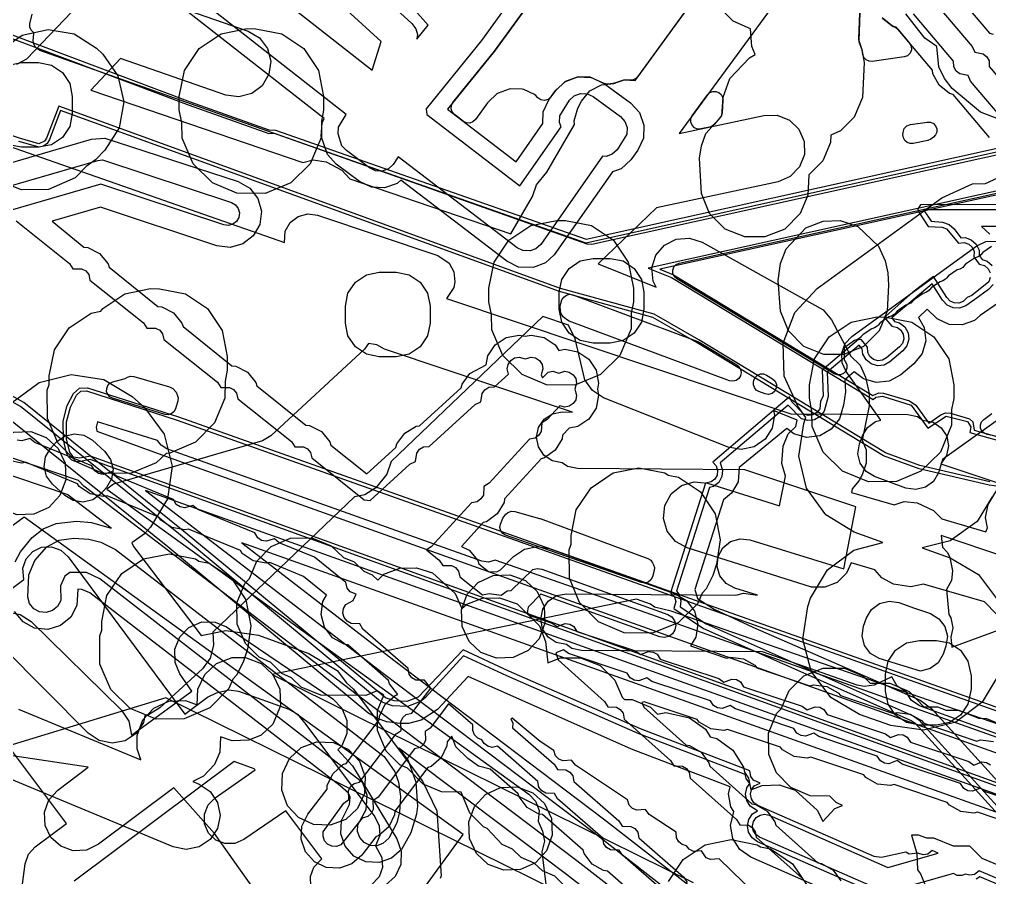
# Model space of a CAD drawing. Header units: metres. Extents: x -2677 to -840, y 169 to 1487.
# Drawn here: x -1617.2 to -1559.9, y 198.5 to 249.1 of the extents above; entities that cross this region are included whole.
import ezdxf

# ---------------------------------------------------------------- set-up
doc = ezdxf.new("R2010")
doc.units = ezdxf.units.M
for name, color, linetype in [('AI_GREENING_ALLOWED_ZONE', 4, 'Continuous'), ('AI_GREENING_EXCLUSIONS', 1, 'Continuous'), ('AI_GREENING_LAWN', 82, 'Continuous')]:
    doc.layers.add(name, color=color, linetype=linetype)

msp = doc.modelspace()

# ---------------------------------------------------------------- linework, layer by layer
at = {"layer": 'AI_GREENING_ALLOWED_ZONE'}
for points in [[(-1576.534, 251.472), (-1580.693, 245.732), (-1580.811, 245.615), (-1580.961, 245.544), (-1581.126, 245.526), (-1581.444, 245.544), (-1581.539, 245.531), (-1582.063, 245.349), (-1582.177, 245.323), (-1582.483, 245.292), (-1582.757, 245.343), (-1583.401, 245.665), (-1583.502, 245.691), (-1584.181, 245.719), (-1584.277, 245.704), (-1584.917, 245.469), (-1584.999, 245.419), (-1585.518, 244.942), (-1585.55, 244.905), (-1585.821, 244.534), (-1585.985, 244.39), (-1586.195, 244.329), (-1586.411, 244.364), (-1586.591, 244.488), (-1586.718, 244.624), (-1586.796, 244.681), (-1587.416, 244.965), (-1587.51, 244.987), (-1588.191, 245.013), (-1588.287, 244.997), (-1588.926, 244.76), (-1589.008, 244.709), (-1589.526, 244.228), (-1589.558, 244.192), (-1590.279, 243.196), (-1590.424, 243.061), (-1590.611, 242.994), (-1590.809, 243.005), (-1590.988, 243.092), (-1591.517, 243.497), (-1591.648, 243.647), (-1591.71, 243.835), (-1591.694, 244.033), (-1591.602, 244.209), (-1589.155, 247.233), (-1589.147, 247.244), (-1586.767, 250.529)], [(-1566.237, 249.168), (-1565.703, 248.744), (-1565.617, 248.7), (-1565.595, 248.694), (-1565.46, 248.633), (-1565.35, 248.535), (-1564.655, 247.711), (-1564.557, 247.524), (-1564.544, 247.313), (-1564.619, 247.115), (-1564.77, 246.967), (-1564.968, 246.893), (-1566.853, 246.626), (-1567.047, 246.637), (-1567.222, 246.72), (-1567.352, 246.863), (-1567.418, 247.045), (-1567.46, 247.316), (-1567.472, 247.363), (-1567.623, 247.779), (-1567.652, 247.97), (-1567.592, 249.471)]]:
    msp.add_lwpolyline(points, dxfattribs=at)
for points in [[(-1575.719, 243.597), (-1575.757, 243.437), (-1575.844, 243.298), (-1576.189, 242.91), (-1576.311, 242.81), (-1576.458, 242.753), (-1576.969, 242.643), (-1577.168, 242.641), (-1577.353, 242.717), (-1577.493, 242.86), (-1577.566, 243.046), (-1577.561, 243.246), (-1577.477, 243.427), (-1576.573, 244.662), (-1576.44, 244.787), (-1576.271, 244.856), (-1576.088, 244.86), (-1575.916, 244.797), (-1575.778, 244.677), (-1575.693, 244.515), (-1575.671, 244.334), (-1575.719, 243.597)], [(-1565.034, 242.444), (-1564.97, 242.661), (-1564.817, 242.828), (-1564.606, 242.909), (-1563.611, 243.052), (-1563.423, 243.043), (-1563.251, 242.964), (-1563.121, 242.828), (-1563.05, 242.653), (-1563.049, 242.464), (-1563.119, 242.288), (-1563.248, 242.151), (-1563.396, 242.045), (-1563.587, 241.961), (-1564.442, 241.784), (-1564.625, 241.78), (-1564.796, 241.842), (-1564.934, 241.962), (-1565.02, 242.123), (-1565.043, 242.304), (-1565.034, 242.444)]]:
    msp.add_lwpolyline(points, close=True, dxfattribs=at)
at = {"layer": 'AI_GREENING_EXCLUSIONS'}
for points in [[(-1615.635, 261.217), (-1596.364, 246.11), (-1595.84, 247.814), (-1601.206, 252.726)], [(-1587.234, 251.591), (-1589.928, 247.867), (-1593.19, 243.837), (-1593.151, 243.488), (-1587.657, 239.283), (-1585.221, 242.764), (-1585.318, 243.029), (-1585.302, 243.419), (-1584.729, 244.334), (-1584.441, 244.599), (-1584.076, 244.733), (-1583.686, 244.717), (-1583.332, 244.553), (-1581.719, 243.374), (-1581.455, 243.087), (-1581.321, 242.721), (-1581.337, 242.331), (-1581.91, 241.417), (-1582.198, 241.153), (-1582.564, 241.019), (-1582.774, 241.028), (-1586.421, 235.819), (-1586.715, 235.561), (-1587.042, 235.442), (-1587.473, 235.461), (-1587.823, 235.633), (-1594.828, 240.993), (-1595.127, 240.548), (-1595.417, 240.286), (-1595.785, 240.156), (-1596.174, 240.177), (-1596.526, 240.344), (-1597.891, 241.363), (-1598.152, 241.653), (-1598.383, 242.364), (-1598.363, 242.754), (-1597.9, 243.502), (-1617.028, 258.496)], [(-1586.678, 250.653), (-1589.151, 247.238), (-1591.925, 243.809), (-1587.878, 240.712), (-1586.302, 242.962), (-1586.274, 243.654), (-1585.946, 244.362), (-1585.536, 244.925), (-1584.963, 245.452), (-1584.231, 245.721), (-1583.449, 245.688), (-1582.743, 245.361), (-1581.558, 244.508), (-1581.129, 244.182), (-1580.601, 243.608), (-1580.333, 242.874), (-1580.366, 242.095), (-1580.694, 241.387), (-1581.103, 240.827), (-1581.677, 240.299), (-1582.196, 240.109), (-1585.627, 235.211), (-1586.141, 234.74), (-1586.868, 234.457), (-1587.731, 234.494), (-1588.431, 234.839), (-1594.685, 239.625), (-1594.905, 239.427), (-1595.641, 239.167), (-1596.42, 239.207), (-1597.125, 239.543), (-1598.49, 240.562), (-1599.012, 241.142), (-1599.373, 242.22), (-1599.332, 243), (-1599.209, 243.258), (-1616.784, 257.034)], [(-1599.856, 254.201), (-1594.023, 248.862), (-1593.792, 248.548), (-1593.702, 248.219), (-1593.731, 247.936), (-1593.06, 248.766), (-1594.964, 250.912)], [(-1611.12, 251.004), (-1603.693, 248.417), (-1603.02, 248.021), (-1602.55, 247.398), (-1602.354, 246.643), (-1602.462, 245.87), (-1602.857, 245.197), (-1603.48, 244.727), (-1604.236, 244.531), (-1605.008, 244.639), (-1611.215, 246.802), (-1612.977, 244.943), (-1600.462, 240.656), (-1599.861, 240.815), (-1599.088, 240.711), (-1598.154, 240.215), (-1597.686, 239.705), (-1588.184, 236.45), (-1586.901, 238.663), (-1586.667, 239.349), (-1586.066, 240.103), (-1584.437, 242.91), (-1584.459, 243.125), (-1584.235, 243.872), (-1584.016, 244.284), (-1583.525, 244.886), (-1582.835, 245.257), (-1582.118, 245.329), (-1581.493, 245.547), (-1580.853, 245.51), (-1575.567, 252.807)], [(-1562.076, 250.842), (-1559.933, 248.296), (-1559.717, 248.234)], [(-1617.338, 246.464), (-1616.744, 246.784), (-1613.229, 250.491)], [(-1572.328, 250.46), (-1578.254, 242.367), (-1573.254, 243.442), (-1572.474, 243.454), (-1571.749, 243.167), (-1571.188, 242.624), (-1570.879, 241.908), (-1570.866, 241.127), (-1571.154, 240.402), (-1571.697, 239.841), (-1572.413, 239.532), (-1579.585, 237.989), (-1583.042, 234.689), (-1579.612, 233.311), (-1579.795, 233.667), (-1579.86, 234.445), (-1579.622, 235.188), (-1579.118, 235.784), (-1578.424, 236.141), (-1577.646, 236.206), (-1576.903, 235.968), (-1569.764, 231.973), (-1569.268, 231.37), (-1568.122, 229.229), (-1567.577, 228.711), (-1567.261, 227.997), (-1567.044, 227.025), (-1567.038, 226.306), (-1567.455, 224.276), (-1567.221, 223.701), (-1567.226, 222.92), (-1567.446, 222.233), (-1567.628, 221.886), (-1568.046, 221.402), (-1568.089, 221.194), (-1565.574, 220.458), (-1564.982, 220.645), (-1564.204, 220.576), (-1563.249, 220.123), (-1562.758, 219.635), (-1560.151, 218.872), (-1560.053, 219.107), (-1560.174, 219.716), (-1560.021, 220.482), (-1559.467, 221.382)], [(-1563.326, 250.305), (-1560.955, 247.511), (-1560.811, 247.172), (-1560.31, 247.078), (-1560.097, 246.908), (-1559.964, 246.669), (-1559.952, 246.329), (-1557.582, 243.535)], [(-1567.591, 249.503), (-1567.656, 247.872), (-1567.463, 247.34), (-1567.342, 246.57), (-1567.424, 244.497), (-1567.922, 243.346), (-1568.732, 242.536), (-1569.309, 242.278), (-1569.326, 241.848), (-1569.779, 240.764), (-1570.592, 239.93), (-1570.65, 238.744), (-1571.103, 237.66), (-1572.025, 236.738), (-1573.19, 236.268), (-1574.378, 236.268), (-1575.543, 236.738), (-1576.465, 237.66), (-1576.935, 238.825), (-1577.05, 240.915), (-1576.933, 241.642), (-1576.672, 242.366), (-1575.731, 243.426), (-1575.659, 244.523), (-1575.27, 245.621), (-1574.11, 246.843), (-1573.775, 247.033), (-1573.958, 247.511), (-1573.958, 247.511), (-1574.037, 248.561), (-1575.069, 249.01), (-1575.879, 249.82)], [(-1559.931, 242.13), (-1562.075, 244.676), (-1562.291, 244.737), (-1562.902, 245.223), (-1563.281, 245.905), (-1563.305, 246.106), (-1565.448, 248.652), (-1565.665, 248.714), (-1566.276, 249.199)], [(-1559.379, 243.214), (-1560.477, 243.631), (-1562.143, 245.029), (-1562.59, 245.614), (-1562.936, 246.302), (-1563.047, 247.52), (-1563.752, 248.003), (-1564.875, 249.439)], [(-1558.682, 242.667), (-1561.052, 245.461), (-1561.197, 245.799), (-1561.697, 245.894), (-1561.911, 246.064), (-1562.044, 246.302), (-1562.055, 246.643), (-1564.426, 249.437)], [(-1617.841, 248.062), (-1607.175, 244.047), (-1602.478, 242.384), (-1602.147, 242.391), (-1583.754, 235.928), (-1553.563, 242.618)], [(-1617.776, 248.252), (-1607.104, 244.235), (-1602.462, 242.59), (-1602.081, 242.58), (-1583.748, 236.137), (-1553.616, 242.811)], [(-1559.912, 221.807), (-1564.041, 222.783), (-1566.085, 223.53), (-1577.097, 230.189), (-1579.729, 231.703), (-1585.254, 233.232), (-1614.872, 243.987), (-1615.599, 242.092), (-1615.7, 241.93), (-1616.039, 241.772), (-1617.184, 242.091), (-1621.18, 243.462)], [(-1558.482, 221.426), (-1559.95, 221.611), (-1564.09, 222.589), (-1566.188, 223.359), (-1577.198, 230.017), (-1579.807, 231.517), (-1585.322, 233.044), (-1614.756, 243.732), (-1615.412, 242.02), (-1615.554, 241.794), (-1615.77, 241.637), (-1616.029, 241.572), (-1617.232, 241.897)], [(-1622.258, 243.19), (-1601.545, 235.942), (-1601.497, 236.62), (-1601.205, 237.127), (-1600.742, 237.485), (-1600.177, 237.638), (-1599.597, 237.563), (-1592.504, 235.177), (-1591.831, 234.717), (-1591.551, 234.204), (-1591.488, 233.622), (-1591.56, 233.277), (-1591.99, 232.641), (-1571.66, 225.837), (-1564.765, 225.785), (-1564.192, 225.667), (-1563.867, 225.446), (-1563.27, 225.328), (-1562.786, 224.999), (-1562.464, 224.51), (-1562.354, 223.935), (-1562.473, 223.362), (-1562.807, 222.874), (-1553.503, 219.76)], [(-1619.074, 240.249), (-1612.927, 242.039), (-1612.149, 242.107), (-1604.273, 239.539), (-1603.595, 239.154), (-1603.116, 238.538), (-1602.908, 237.786), (-1603.005, 237.011), (-1603.391, 236.333), (-1604.006, 235.854), (-1604.759, 235.646), (-1605.533, 235.743), (-1612.407, 238.024), (-1615.265, 237.192), (-1613.379, 235.663), (-1613.155, 235.644), (-1612.463, 235.283), (-1611.961, 234.686), (-1611.9, 234.492), (-1609.015, 232.161), (-1608.79, 232.142), (-1608.098, 231.781), (-1607.596, 231.184), (-1607.535, 230.99), (-1604.65, 228.659), (-1604.426, 228.639), (-1603.734, 228.279), (-1603.232, 227.681), (-1603.171, 227.488), (-1600.286, 225.157), (-1600.061, 225.137), (-1599.369, 224.777), (-1598.868, 224.179), (-1598.806, 223.986), (-1596.688, 222.286), (-1594.965, 223.846), (-1594.911, 224.065), (-1594.449, 224.694), (-1593.782, 225.098), (-1593.581, 225.129), (-1591.118, 227.367), (-1591.064, 227.585), (-1590.602, 228.214), (-1589.648, 228.728), (-1589.546, 229.243), (-1589.112, 229.892), (-1588.463, 230.326), (-1587.698, 230.478), (-1587.345, 230.408), (-1586.992, 230.478), (-1586.227, 230.326), (-1585.578, 229.892), (-1585.362, 229.57), (-1585.005, 229.639), (-1584.24, 229.487), (-1583.591, 229.053), (-1583.157, 228.404), (-1583.005, 227.639), (-1583.075, 227.288), (-1583.004, 226.932), (-1583.156, 226.167), (-1583.59, 225.518), (-1584.239, 225.084), (-1584.749, 224.983), (-1585.134, 224.578), (-1585.167, 224.355), (-1585.57, 223.686), (-1586.197, 223.223), (-1586.394, 223.174), (-1588.552, 220.818), (-1588.586, 220.596), (-1588.988, 219.927), (-1589.615, 219.463), (-1589.812, 219.414), (-1591.091, 218.008), (-1590.64, 217.773), (-1590.139, 217.175), (-1590.078, 216.982), (-1589.501, 216.519), (-1589.021, 216.5), (-1588.795, 216.617), (-1588.027, 217.401), (-1587.383, 217.841), (-1586.619, 218.002), (-1585.921, 217.884), (-1578.481, 215.204), (-1577.812, 214.802), (-1577.349, 214.174), (-1577.161, 213.416), (-1577.277, 212.645), (-1577.587, 212.13), (-1575.455, 211.41), (-1575.238, 211.47), (-1574.464, 211.374), (-1573.785, 210.988), (-1573.66, 210.828), (-1570.534, 209.779), (-1570.317, 209.839), (-1569.543, 209.743), (-1568.864, 209.357), (-1568.739, 209.197), (-1565.613, 208.148), (-1565.396, 208.208), (-1564.622, 208.111), (-1563.943, 207.726), (-1563.818, 207.566), (-1560.692, 206.517), (-1560.475, 206.577), (-1559.701, 206.48)], [(-1548.341, 241.459), (-1580.082, 234.418), (-1578.7, 233.87), (-1566.803, 226.666), (-1566.646, 226.815), (-1566.253, 226.862), (-1564.569, 226.336), (-1563.57, 224.99), (-1562.495, 225.692), (-1561.228, 225.38), (-1561.031, 225.064), (-1561.097, 224.722), (-1559.404, 224.246)], [(-1548.477, 241.185), (-1579.395, 234.365), (-1578.596, 234.041), (-1566.828, 226.915), (-1566.478, 227.078), (-1566.196, 227.054), (-1564.661, 226.6), (-1564.29, 226.336), (-1563.523, 225.269), (-1562.806, 225.773), (-1562.531, 225.888), (-1562.232, 225.878), (-1561.11, 225.542), (-1560.929, 225.347), (-1560.837, 224.863), (-1560.837, 224.863), (-1559.364, 224.443)], [(-1619.361, 238.812), (-1612.563, 240.791), (-1612.291, 240.815), (-1604.683, 238.306), (-1604.445, 238.171), (-1604.278, 237.955), (-1604.205, 237.692), (-1604.239, 237.421), (-1604.374, 237.183), (-1604.589, 237.016), (-1604.853, 236.943), (-1605.124, 236.977), (-1612.381, 239.386), (-1617.743, 237.825)], [(-1559.376, 210.479), (-1560.372, 208.801), (-1561.934, 207.632), (-1563.824, 207.15), (-1565.755, 207.428), (-1567.618, 208.085), (-1569.296, 209.081), (-1570.465, 210.643), (-1570.947, 212.533), (-1570.669, 214.464), (-1570.5, 214.943), (-1569.504, 216.621), (-1569.504, 216.621), (-1567.943, 217.789), (-1566.238, 218.225), (-1567.925, 218.844), (-1569.589, 219.859), (-1570.739, 221.435), (-1571.199, 223.333), (-1570.898, 225.258), (-1570.768, 225.612), (-1571.248, 226.287), (-1572.047, 228.055), (-1572.112, 229.994), (-1571.434, 231.812), (-1570.115, 233.235), (-1562.747, 238.586), (-1560.943, 239.411), (-1560.171, 239.433), (-1558.931, 239.991)], [(-1559.103, 238.179), (-1564.017, 238.17), (-1564.166, 237.933), (-1564.144, 237.792), (-1563.554, 236.884), (-1562.739, 236.84), (-1562.468, 236.751), (-1561.761, 235.898), (-1561.424, 235.942), (-1561.167, 235.85), (-1560.965, 235.666), (-1560.848, 235.419), (-1560.853, 235.095), (-1560.538, 234.67), (-1560.227, 234.58), (-1560.025, 234.397), (-1559.908, 234.15)], [(-1559.221, 237.879), (-1563.835, 237.87), (-1563.38, 237.195), (-1562.706, 237.138), (-1562.318, 237.011), (-1562.014, 236.741), (-1561.631, 236.226), (-1561.38, 236.238), (-1561.013, 236.107), (-1560.724, 235.845), (-1560.557, 235.492), (-1560.542, 235.179), (-1560.367, 234.943), (-1560.072, 234.838), (-1559.784, 234.575)], [(-1617.389, 237.23), (-1614.234, 234.698), (-1614.028, 234.393), (-1613.518, 234.396), (-1613.276, 234.27), (-1613.101, 234.06), (-1613.025, 233.728), (-1609.869, 231.196), (-1609.664, 230.891), (-1609.154, 230.894), (-1608.912, 230.767), (-1608.736, 230.558), (-1608.66, 230.226), (-1605.505, 227.694), (-1605.299, 227.389), (-1604.79, 227.391), (-1604.547, 227.265), (-1604.372, 227.056), (-1604.296, 226.724), (-1601.14, 224.192), (-1600.935, 223.887), (-1600.425, 223.889), (-1600.183, 223.763), (-1600.007, 223.554), (-1599.931, 223.222), (-1596.853, 220.751), (-1596.488, 220.706), (-1594.141, 222.854), (-1593.809, 223.011), (-1593.733, 223.515), (-1593.572, 223.735), (-1593.338, 223.876), (-1592.998, 223.901), (-1590.294, 226.375), (-1589.962, 226.531), (-1589.886, 227.035), (-1589.725, 227.255), (-1589.491, 227.397), (-1589.151, 227.421), (-1588.324, 228.178), (-1588.398, 228.478), (-1588.345, 228.746), (-1588.193, 228.973), (-1587.966, 229.125), (-1587.698, 229.178), (-1587.345, 229.068), (-1586.992, 229.178), (-1586.724, 229.125), (-1586.497, 228.973), (-1586.345, 228.746), (-1586.292, 228.478), (-1586.402, 228.125), (-1586.327, 227.953), (-1585.979, 228.286), (-1585.711, 228.339), (-1585.358, 228.229), (-1585.005, 228.339), (-1584.737, 228.286), (-1584.51, 228.134), (-1584.358, 227.907), (-1584.305, 227.639), (-1584.415, 227.286), (-1584.304, 226.932), (-1584.357, 226.664), (-1584.509, 226.437), (-1584.736, 226.285), (-1585.004, 226.232), (-1585.303, 226.306), (-1586.045, 225.49), (-1586.361, 225.304), (-1586.391, 224.795), (-1586.531, 224.561), (-1586.751, 224.399), (-1587.087, 224.343), (-1589.463, 221.731), (-1589.78, 221.544), (-1589.809, 221.036), (-1589.95, 220.802), (-1590.169, 220.639), (-1590.506, 220.584), (-1592.881, 217.971), (-1593.166, 217.793), (-1592.411, 217.188), (-1592.206, 216.883), (-1591.696, 216.885), (-1591.454, 216.759), (-1591.278, 216.55), (-1591.202, 216.217), (-1589.859, 215.139), (-1589.468, 215.231), (-1588.762, 215.124), (-1588.408, 215.381), (-1588.165, 215.402), (-1586.896, 216.635), (-1586.631, 216.701), (-1586.361, 216.66), (-1578.921, 213.981), (-1578.687, 213.84), (-1578.525, 213.62), (-1578.459, 213.355), (-1578.5, 213.085), (-1578.641, 212.851), (-1578.861, 212.689), (-1579.126, 212.623), (-1579.396, 212.664), (-1586.413, 215.191), (-1587.165, 214.423), (-1587.218, 214.102), (-1587.127, 213.94), (-1585.756, 213.482), (-1585.457, 213.267), (-1584.98, 213.446), (-1584.709, 213.411), (-1584.472, 213.276), (-1584.286, 212.99), (-1580.84, 211.839), (-1580.541, 211.625), (-1580.065, 211.805), (-1579.794, 211.771), (-1579.556, 211.636), (-1579.369, 211.351), (-1575.919, 210.208), (-1575.62, 209.994), (-1575.144, 210.174), (-1574.873, 210.14), (-1574.635, 210.005), (-1574.448, 209.72), (-1570.998, 208.576), (-1570.699, 208.363), (-1570.223, 208.542), (-1569.952, 208.509), (-1569.714, 208.374), (-1569.527, 208.089), (-1566.078, 206.945), (-1565.779, 206.731), (-1565.302, 206.911), (-1565.031, 206.877), (-1564.793, 206.743), (-1564.606, 206.458), (-1561.157, 205.314), (-1560.858, 205.1), (-1560.381, 205.28), (-1560.11, 205.246), (-1559.872, 205.111)], [(-1559.543, 236.878), (-1560.402, 236.877), (-1559.92, 236.44)], [(-1555.487, 228.296), (-1562.719, 223.141), (-1562.945, 222.342), (-1563.249, 221.843), (-1563.722, 221.498), (-1564.291, 221.36), (-1564.869, 221.451), (-1566.72, 222.13), (-1567.219, 222.434), (-1567.564, 222.908), (-1567.702, 223.476), (-1567.611, 224.054), (-1567.436, 224.532), (-1567.131, 225.031), (-1566.659, 225.376), (-1566.354, 225.45), (-1566.354, 225.45), (-1568.398, 228.318), (-1568.638, 228.849), (-1568.657, 229.431), (-1568.454, 229.976), (-1568.058, 230.403), (-1560.69, 235.754), (-1560.148, 236.002), (-1559.554, 236.019)], [(-1559.895, 233.877), (-1559.987, 233.62), (-1560.974, 232.823), (-1561.261, 232.704), (-1561.491, 232.456), (-1561.747, 232.362), (-1562.02, 232.374), (-1562.268, 232.488), (-1562.453, 232.69), (-1563.245, 233.943), (-1564.457, 233.001), (-1566.047, 231.595), (-1566.048, 231.419), (-1565.694, 231.001), (-1565.377, 230.932), (-1565.163, 230.762), (-1565.031, 230.523), (-1565, 230.252), (-1565.075, 229.989), (-1565.245, 229.775), (-1566.009, 229.129), (-1566.248, 228.997), (-1566.519, 228.966), (-1566.781, 229.041), (-1566.995, 229.211), (-1567.128, 229.45), (-1567.144, 229.773), (-1567.498, 230.192), (-1567.676, 230.221), (-1569.82, 228.413), (-1569.748, 226.901), (-1569.909, 226.554), (-1569.961, 226.117), (-1570.129, 225.902), (-1570.367, 225.768), (-1570.638, 225.735), (-1570.901, 225.808), (-1571.605, 226.545), (-1571.745, 226.824), (-1576.262, 222.981), (-1576.062, 222.751), (-1575.986, 222.488), (-1576.017, 222.217), (-1576.149, 221.978), (-1576.362, 221.807), (-1576.693, 221.739), (-1578.756, 215.267), (-1578.525, 215.02), (-1578.449, 214.757), (-1578.566, 214.329), (-1576.809, 213.162), (-1564.565, 207.733), (-1564.331, 207.564), (-1556.482, 198.931)], [(-1559.73, 233.466), (-1559.992, 233.177), (-1560.795, 232.581), (-1561.335, 232.2), (-1561.701, 232.066), (-1562.091, 232.082), (-1562.445, 232.246), (-1562.709, 232.533), (-1563.316, 233.506), (-1565.711, 231.486), (-1565.541, 231.285), (-1565.24, 231.199), (-1564.935, 230.956), (-1564.745, 230.614), (-1564.701, 230.227), (-1564.809, 229.852), (-1565.052, 229.546), (-1565.815, 228.9), (-1566.156, 228.711), (-1566.544, 228.667), (-1566.919, 228.774), (-1567.224, 229.017), (-1567.413, 229.358), (-1567.449, 229.669), (-1567.622, 229.874), (-1569.512, 228.281), (-1569.451, 226.856), (-1569.693, 225.982), (-1569.933, 225.675), (-1570.273, 225.483), (-1570.661, 225.436), (-1571.036, 225.54), (-1571.82, 226.335), (-1575.84, 222.945), (-1575.687, 222.513), (-1575.731, 222.126), (-1575.919, 221.784), (-1576.224, 221.541), (-1576.464, 221.472), (-1578.414, 215.352), (-1578.258, 215.157), (-1578.15, 214.782), (-1578.189, 214.439), (-1576.664, 213.426), (-1564.444, 208.007), (-1564.109, 207.766), (-1556.388, 199.274)], [(-1559.397, 232.373), (-1560.497, 231.638), (-1560.814, 231.346), (-1561.547, 231.078), (-1562.327, 231.11), (-1563.035, 231.439), (-1563.619, 232.007), (-1564.124, 231.516), (-1563.793, 230.919), (-1563.705, 230.144), (-1563.92, 229.394), (-1564.405, 228.783), (-1565.169, 228.137), (-1565.851, 227.759), (-1566.627, 227.67), (-1567.377, 227.885), (-1567.919, 228.316), (-1568.485, 227.839), (-1568.443, 227.12), (-1568.551, 226.348), (-1568.8, 225.531), (-1569.281, 224.916), (-1569.961, 224.533), (-1570.736, 224.438), (-1571.487, 224.648), (-1571.893, 224.965), (-1574.707, 222.656), (-1574.778, 221.822), (-1575.155, 221.139), (-1575.645, 220.749), (-1577.327, 215.468), (-1577.171, 214.928), (-1576.181, 214.306), (-1573.913, 213.245), (-1564.038, 208.921), (-1563.369, 208.438), (-1556.501, 200.885)], [(-1559.53, 213.997), (-1560.227, 214.727), (-1563.828, 215.78), (-1564.587, 215.624), (-1565.607, 215.779), (-1566.299, 216.14), (-1566.701, 216.62), (-1568.098, 217.029), (-1568.368, 216.425), (-1568.928, 215.882), (-1569.654, 215.595), (-1570.434, 215.607), (-1577.784, 217.913), (-1578.469, 218.288), (-1578.957, 218.897), (-1579.176, 219.646), (-1579.091, 220.422), (-1578.716, 221.106), (-1578.108, 221.594), (-1577.359, 221.813), (-1576.583, 221.728), (-1572.339, 220.392), (-1571.975, 222.155), (-1572.192, 222.899), (-1572.121, 223.928), (-1571.817, 224.647), (-1571.371, 225.087), (-1571.298, 225.446), (-1572.681, 226.032), (-1572.62, 225.75), (-1572.761, 224.983), (-1573.184, 224.327), (-1573.826, 223.884), (-1574.589, 223.719), (-1575.357, 223.86), (-1582.715, 226.775), (-1583.37, 227.198), (-1583.814, 227.84), (-1584.384, 230.258), (-1584.789, 231.059), (-1586.301, 231.577), (-1595.258, 223.008), (-1595.502, 222.273), (-1596.146, 221.466), (-1596.805, 221.047), (-1597.421, 220.939), (-1605.778, 212.945), (-1605.742, 212.171), (-1605.927, 211.413), (-1606.388, 210.783), (-1608.909, 208.468), (-1609.576, 208.063), (-1609.781, 208.031), (-1609.865, 207.614), (-1610.301, 206.967), (-1610.952, 206.536), (-1611.718, 206.387), (-1612.483, 206.542), (-1613.13, 206.979), (-1618.164, 212.054)], [(-1548.551, 202.962), (-1564.078, 208.599), (-1564.557, 208.935), (-1564.864, 209.418), (-1565.38, 209.762), (-1565.711, 210.299), (-1566.751, 209.815), (-1567.331, 209.733), (-1567.745, 209.816), (-1573.333, 211.788), (-1584.012, 211.868), (-1584.585, 211.986), (-1584.91, 212.207), (-1585.507, 212.325), (-1585.991, 212.654), (-1586.313, 213.143), (-1586.423, 213.718), (-1586.304, 214.291), (-1585.976, 214.776), (-1585.486, 215.097), (-1584.912, 215.207), (-1574.9, 215.132), (-1574.457, 215.245), (-1573.635, 215.122), (-1574.962, 215.533), (-1575.476, 215.811), (-1575.845, 216.265), (-1576.012, 216.826), (-1575.952, 217.409), (-1575.673, 217.923), (-1575.219, 218.292), (-1574.658, 218.459), (-1574.076, 218.399), (-1568.534, 216.686), (-1567.821, 220.334), (-1574.368, 222.525), (-1584.263, 222.599), (-1584.836, 222.717), (-1585.161, 222.938), (-1585.758, 223.056), (-1586.242, 223.385), (-1586.564, 223.874), (-1586.674, 224.449), (-1586.555, 225.022), (-1586.227, 225.507), (-1585.737, 225.828), (-1585.163, 225.938), (-1584.552, 225.933), (-1595.647, 229.647), (-1596.096, 229.903), (-1596.589, 229.975), (-1596.824, 229.651), (-1602.344, 224.535), (-1602.843, 224.228), (-1611.647, 221.671), (-1612.024, 221.374), (-1587.128, 203.389), (-1586.729, 202.96), (-1586.525, 202.412), (-1586.567, 201.782), (-1586.32, 201.186), (-1586.206, 200.612), (-1586.367, 199.967), (-1586.112, 197.884)], [(-1566.269, 197.667), (-1573.508, 200.849), (-1573.731, 201.006), (-1573.878, 201.236), (-1573.926, 201.505), (-1573.867, 201.772), (-1573.71, 201.996), (-1573.48, 202.143), (-1573.211, 202.19), (-1572.944, 202.131), (-1565.936, 199.05), (-1562.959, 199.894), (-1563.313, 200.049), (-1563.583, 199.844), (-1563.852, 199.796), (-1564.168, 199.888), (-1564.67, 199.847), (-1564.885, 199.963), (-1566.305, 199.651), (-1566.737, 199.693), (-1573.619, 202.719), (-1573.843, 202.876), (-1573.99, 203.106), (-1574.037, 203.375), (-1573.978, 203.642), (-1573.822, 203.865), (-1573.472, 204.033), (-1573.872, 204.207), (-1574.03, 204.429), (-1574.079, 204.764), (-1580.543, 207.233), (-1588.3, 210.63), (-1591.001, 211.896), (-1593.662, 209.115), (-1594.317, 208.847), (-1595.082, 208.885), (-1595.592, 209.063), (-1607.615, 218.992), (-1616.939, 226.504), (-1622.33, 229.49)], [(-1566.389, 197.392), (-1573.628, 200.575), (-1573.948, 200.798), (-1574.158, 201.127), (-1574.226, 201.512), (-1574.141, 201.893), (-1573.918, 202.212), (-1573.63, 202.396), (-1574.06, 202.668), (-1574.269, 202.997), (-1574.337, 203.381), (-1574.253, 203.762), (-1574.086, 204.001), (-1574.304, 204.307), (-1574.359, 204.55), (-1580.664, 206.959), (-1588.42, 210.355), (-1590.977, 211.55), (-1593.245, 209.058), (-1593.528, 208.847), (-1594.296, 208.548), (-1595.181, 208.602), (-1595.691, 208.78), (-1595.998, 208.953), (-1607.804, 218.759), (-1617.119, 226.261), (-1621.864, 228.891)], [(-1617.596, 226.52), (-1616.028, 227.68), (-1614.135, 228.152), (-1612.205, 227.864), (-1610.533, 226.859), (-1609.801, 226.194), (-1608.64, 224.626), (-1608.168, 222.733), (-1608.457, 220.803), (-1609.462, 219.131), (-1609.803, 218.755), (-1610.547, 218.205), (-1610.45, 218.002), (-1606.454, 212.739), (-1605.003, 213.043), (-1603.073, 212.756), (-1600.106, 211.691), (-1598.433, 210.687), (-1597.885, 209.947), (-1597.488, 209.591), (-1593.407, 204.146), (-1592.564, 202.387), (-1592.3, 198.562), (-1592.354, 198.411)], [(-1512.062, 186.735), (-1613.006, 223.131), (-1613.582, 223.008), (-1613.85, 223.004), (-1614.1, 223.1), (-1614.295, 223.283), (-1614.408, 223.526), (-1614.597, 224.294), (-1614.6, 225.403), (-1614.363, 226.318), (-1614.004, 227.023), (-1613.649, 227.351), (-1613.166, 227.371), (-1607.806, 225.649), (-1521.487, 195.027)], [(-1511.955, 186.909), (-1612.991, 223.339), (-1613.624, 223.204), (-1613.994, 223.269), (-1614.214, 223.574), (-1614.403, 224.342), (-1614.406, 225.357), (-1614.184, 226.227), (-1613.825, 226.932), (-1613.572, 227.167), (-1613.227, 227.181), (-1607.873, 225.46), (-1521.358, 194.77)], [(-1566.792, 196.477), (-1574.031, 199.659), (-1574.67, 200.107), (-1575.09, 200.765), (-1575.225, 201.533), (-1575.019, 202.349), (-1575.201, 202.634), (-1575.337, 203.403), (-1575.245, 203.817), (-1581.067, 206.044), (-1590.699, 210.316), (-1592.515, 208.375), (-1593.473, 207.757), (-1594.225, 207.55), (-1594.738, 207.549), (-1595.511, 207.658), (-1596.02, 207.836), (-1596.635, 208.182), (-1608.433, 217.982), (-1617.722, 225.452)], [(-1521.373, 193.183), (-1580.197, 214.077), (-1589.122, 217.184), (-1589.512, 217.08), (-1589.898, 217.137), (-1608.49, 223.769), (-1608.825, 223.97), (-1609.034, 224.25), (-1612.572, 225.349), (-1612.651, 225.041), (-1612.624, 224.798), (-1612.613, 224.798), (-1608.355, 223.244), (-1549.173, 202.114)], [(-1574.915, 192.146), (-1584.302, 199.436), (-1597.319, 209.273), (-1613.379, 221.562), (-1613.711, 221.898), (-1622.388, 224.831)], [(-1578.932, 197.45), (-1581.594, 199.77), (-1581.787, 200.083), (-1582.296, 200.101), (-1582.533, 200.237), (-1582.7, 200.453), (-1582.763, 200.789), (-1585.425, 203.109), (-1585.618, 203.422), (-1586.127, 203.44), (-1586.364, 203.576), (-1586.531, 203.792), (-1586.593, 204.127), (-1588.978, 206.206), (-1589.284, 206.141), (-1589.549, 206.204), (-1589.77, 206.365), (-1589.907, 206.587), (-1590.145, 206.689), (-1590.335, 206.885), (-1590.436, 207.139), (-1590.423, 207.466), (-1591.859, 208.717), (-1592.941, 207.285), (-1593.24, 207.071), (-1593.223, 206.562), (-1593.342, 206.316), (-1593.546, 206.134), (-1593.876, 206.049), (-1596.025, 203.206), (-1596.324, 202.991), (-1596.307, 202.482), (-1596.426, 202.236), (-1596.63, 202.055), (-1596.96, 201.969), (-1598.224, 200.386), (-1598.482, 200.296), (-1598.754, 200.312), (-1599, 200.431), (-1599.182, 200.635), (-1599.271, 200.893), (-1599.255, 201.166), (-1598.047, 202.853), (-1597.748, 203.068), (-1597.765, 203.577), (-1597.646, 203.823), (-1597.442, 204.004), (-1597.112, 204.09), (-1594.962, 206.933), (-1594.664, 207.147), (-1594.681, 207.657), (-1594.562, 207.902), (-1594.358, 208.084), (-1594.028, 208.169), (-1592.917, 209.639), (-1593.278, 210.099), (-1593.788, 210.117), (-1594.024, 210.253), (-1594.191, 210.469), (-1594.254, 210.805), (-1596.916, 213.125), (-1597.109, 213.438), (-1597.618, 213.456), (-1597.855, 213.592), (-1598.022, 213.808), (-1598.093, 214.072), (-1598.058, 214.343), (-1597.922, 214.58), (-1597.493, 214.804), (-1597.306, 215.186), (-1597.675, 215.327), (-1597.849, 215.538), (-1597.921, 215.871), (-1599.772, 217.363), (-1601.855, 218.218), (-1602.139, 218.452), (-1602.627, 218.306), (-1602.895, 218.358), (-1603.123, 218.509), (-1603.289, 218.806), (-1606.664, 220.192), (-1606.948, 220.426), (-1607.436, 220.279), (-1607.704, 220.332), (-1607.932, 220.483), (-1608.098, 220.78), (-1611.474, 222.165), (-1611.757, 222.399), (-1612.245, 222.253), (-1612.513, 222.305), (-1612.741, 222.456), (-1612.908, 222.753), (-1616.283, 224.139), (-1616.566, 224.373), (-1617.054, 224.226), (-1617.322, 224.279)], [(-1617.441, 217.084), (-1617.129, 217.685), (-1616.446, 218.53), (-1615.786, 219.036), (-1615.029, 219.354), (-1613.83, 219.491), (-1612.941, 219.414), (-1611.781, 219.08), (-1614.306, 221.034), (-1614.319, 221.048), (-1621.85, 223.594)], [(-1580.087, 196.732), (-1582.487, 198.84), (-1582.711, 198.869), (-1583.388, 199.257), (-1583.864, 199.875), (-1583.918, 200.071), (-1586.318, 202.179), (-1586.541, 202.208), (-1587.218, 202.596), (-1587.695, 203.214), (-1587.748, 203.409), (-1589.413, 204.861), (-1590.092, 205.023), (-1590.724, 205.481), (-1591.426, 206.178), (-1591.675, 206.804), (-1591.952, 206.459), (-1591.965, 206.234), (-1592.305, 205.532), (-1592.888, 205.013), (-1593.08, 204.946), (-1595.036, 202.379), (-1595.049, 202.155), (-1595.389, 201.452), (-1595.972, 200.934), (-1596.164, 200.867), (-1596.983, 199.784), (-1597.566, 199.265), (-1598.303, 199.009), (-1599.082, 199.054), (-1599.784, 199.394), (-1600.303, 199.977), (-1600.559, 200.715), (-1600.513, 201.494), (-1600.173, 202.196), (-1599.036, 203.68), (-1599.023, 203.905), (-1598.683, 204.607), (-1598.1, 205.126), (-1597.908, 205.192), (-1595.952, 207.759), (-1595.939, 207.984), (-1595.599, 208.686), (-1595.016, 209.205), (-1594.856, 209.26), (-1595.356, 209.891), (-1595.409, 210.087), (-1597.809, 212.195), (-1598.032, 212.224), (-1598.709, 212.612), (-1599.186, 213.23), (-1599.39, 213.983), (-1599.291, 214.757), (-1599.074, 215.134), (-1600.428, 216.227), (-1602.402, 217.05), (-1602.623, 217.006), (-1603.389, 217.156), (-1604.039, 217.587), (-1604.152, 217.755), (-1607.211, 219.024), (-1607.432, 218.979), (-1608.198, 219.129), (-1608.848, 219.56), (-1608.961, 219.729), (-1612.02, 220.997), (-1612.241, 220.953), (-1613.007, 221.103), (-1613.657, 221.534), (-1613.77, 221.702), (-1616.829, 222.971), (-1617.05, 222.926), (-1617.816, 223.076)], [(-1534.631, 194.48), (-1609.742, 221.297), (-1595.702, 210.494), (-1583.314, 201.137), (-1574.489, 194.279)], [(-1559.781, 220.937), (-1560.675, 219.472), (-1562.25, 218.323), (-1563.912, 217.92), (-1562.258, 217.337), (-1560.58, 216.341), (-1559.411, 214.779)], [(-1594.824, 195.775), (-1591.004, 201.008), (-1616.909, 219.721), (-1633.14, 207.784)], [(-1584.998, 197.953), (-1585.59, 198.545), (-1586.318, 198.85), (-1586.803, 199.316), (-1587.575, 199.639), (-1588.082, 200.127), (-1588.702, 200.401), (-1589.584, 201.347), (-1589.797, 201.451), (-1590.608, 202.262), (-1591.114, 203.494), (-1592.282, 203.508), (-1593.365, 203.962), (-1594.289, 204.91), (-1594.738, 205.112), (-1595.549, 205.923), (-1596.055, 207.133), (-1596.055, 208.321), (-1595.692, 209.225), (-1596.078, 209.479), (-1596.753, 209.211), (-1599.409, 209.233), (-1600.562, 209.701), (-1601.134, 210.253), (-1601.693, 210.502), (-1602.351, 211.16), (-1603.034, 211.46), (-1603.845, 212.271), (-1604.337, 213.411), (-1604.351, 214.669), (-1603.883, 215.822), (-1603.611, 216.113), (-1603.611, 216.113), (-1603.182, 217.138), (-1602.333, 218.006), (-1601.193, 218.498), (-1599.935, 218.512), (-1598.782, 218.044), (-1598.067, 217.348), (-1597.441, 217.086), (-1596.869, 216.534), (-1596.367, 216.323), (-1596.045, 216.02), (-1595.675, 216.363), (-1594.744, 216.713), (-1593.75, 216.74), (-1592.801, 216.44), (-1591.476, 215.229), (-1591.08, 214.335), (-1590.79, 214.593), (-1589.859, 214.943), (-1588.865, 214.97), (-1587.815, 214.618), (-1586.505, 213.313), (-1586.144, 212.384), (-1586.012, 211.134), (-1585.259, 211.435), (-1584.071, 211.435), (-1582.918, 210.967), (-1582.05, 210.118), (-1581.614, 209.112), (-1581.479, 208.976), (-1581.033, 208.962), (-1579.95, 208.508), (-1579.53, 208.107), (-1579.041, 208.204), (-1577.641, 207.89), (-1576.69, 207.208), (-1576.418, 206.769), (-1576.033, 206.657), (-1575.082, 205.975), (-1574.465, 204.98), (-1574.397, 204.674), (-1574.169, 204.333), (-1574.03, 203.641), (-1573.349, 203.897), (-1572.355, 203.924), (-1571.406, 203.624), (-1570.081, 202.413), (-1569.784, 201.767), (-1569.06, 202.53), (-1568.61, 202.719), (-1568.981, 202.889), (-1569.358, 203.266), (-1570.517, 203.28), (-1571.657, 203.772), (-1572.506, 204.64), (-1572.96, 205.723), (-1572.974, 206.981), (-1572.506, 208.134), (-1572.234, 208.425), (-1571.767, 209.507), (-1570.899, 210.356), (-1569.746, 210.824), (-1568.488, 210.81), (-1567.405, 210.356), (-1566.971, 209.941), (-1565.812, 209.927), (-1564.672, 209.435), (-1563.805, 208.525), (-1563.003, 208.525), (-1562.503, 208.331), (-1561.748, 208.331), (-1560.589, 207.86), (-1560.108, 207.846), (-1559.025, 207.392)], [(-1534.973, 193.54), (-1604.056, 218.205), (-1595.097, 211.29), (-1582.709, 201.933), (-1574.84, 195.811)], [(-1555.047, 216.058), (-1562.787, 218.649), (-1562.721, 217.959), (-1562.426, 217.638), (-1562.276, 217.345), (-1562.126, 216.566), (-1562.186, 215.984), (-1562.484, 215.452), (-1562.345, 213.98), (-1562.213, 213.779), (-1562.103, 213.204), (-1562.219, 212.645), (-1562.163, 212.049), (-1557.43, 213.781)], [(-1621.024, 212.993), (-1616.927, 216.056), (-1616.993, 216.714), (-1616.798, 217.266), (-1616.407, 217.701), (-1615.878, 217.954), (-1615.294, 217.985), (-1614.742, 217.789), (-1614.307, 217.398), (-1607.424, 208.11), (-1606.084, 209.112), (-1605.556, 209.364), (-1604.834, 209.547), (-1604.255, 209.461), (-1601.288, 208.397), (-1600.786, 208.096), (-1600.289, 207.492), (-1596.207, 202.047), (-1595.954, 201.519), (-1595.923, 200.935), (-1596.167, 200.327), (-1595.797, 199.642), (-1595.765, 199.058), (-1595.959, 198.506), (-1596.429, 198.01)], [(-1575.525, 191.353), (-1584.91, 198.641), (-1594.789, 206.093), (-1594.248, 205.36), (-1593.799, 204.096), (-1593.698, 202.677), (-1593.758, 202.206), (-1594.085, 201.1), (-1594.645, 200.117), (-1595.228, 199.598), (-1595.965, 199.342), (-1596.744, 199.387), (-1597.447, 199.727), (-1597.965, 200.31), (-1598.222, 201.047), (-1598.176, 201.826), (-1597.717, 202.777), (-1597.679, 203.201), (-1597.765, 203.436), (-1598.256, 203.877), (-1613.03, 215.254), (-1613.505, 215.463), (-1613.735, 215.485), (-1613.794, 214.513), (-1614.163, 213.825), (-1614.766, 213.331), (-1615.513, 213.105), (-1616.29, 213.182), (-1616.978, 213.551), (-1617.472, 214.155)], [(-1549.375, 204.029), (-1578.73, 214.178), (-1579.716, 214.416), (-1579.943, 214.598), (-1580.778, 214.886), (-1602.277, 210.44), (-1577.427, 198.168)], [(-1549.375, 204.029), (-1578.73, 214.178), (-1579.716, 214.416), (-1579.943, 214.598), (-1580.778, 214.886), (-1602.277, 210.44), (-1577.427, 198.168)], [(-1617.916, 214.135), (-1617.149, 213.99), (-1616.496, 213.563), (-1611.164, 208.333), (-1610.724, 207.688), (-1610.575, 206.868), (-1607.01, 209.462), (-1607.717, 210.481), (-1608.001, 211.155), (-1608.015, 211.935), (-1607.729, 212.661), (-1607.188, 213.223), (-1606.423, 213.545), (-1605.643, 213.539), (-1604.966, 213.263), (-1598.701, 209.014), (-1598.153, 208.459), (-1597.86, 207.736), (-1597.865, 206.955), (-1598.169, 206.237), (-1598.407, 206.002), (-1597.53, 205.048), (-1594.92, 200.748), (-1594.653, 200.014), (-1594.687, 199.235), (-1595.017, 198.528), (-1595.592, 198)], [(-1556.724, 202.37), (-1560.173, 203.513), (-1560.472, 203.727), (-1560.949, 203.547), (-1561.22, 203.581), (-1561.458, 203.716), (-1561.645, 204.001), (-1565.094, 205.144), (-1565.393, 205.358), (-1565.87, 205.179), (-1566.141, 205.212), (-1566.379, 205.347), (-1566.566, 205.632), (-1570.015, 206.776), (-1570.314, 206.989), (-1570.791, 206.81), (-1571.062, 206.843), (-1571.3, 206.978), (-1571.487, 207.263), (-1574.936, 208.407), (-1575.235, 208.621), (-1575.712, 208.441), (-1575.983, 208.475), (-1576.22, 208.609), (-1576.407, 208.895), (-1579.857, 210.038), (-1580.156, 210.252), (-1580.633, 210.072), (-1580.904, 210.106), (-1581.141, 210.241), (-1581.328, 210.526), (-1584.777, 211.678), (-1585.075, 211.893), (-1585.523, 211.722), (-1585.399, 211.299), (-1582.659, 208.849), (-1582.47, 208.534), (-1581.961, 208.509), (-1581.726, 208.37), (-1581.562, 208.152), (-1581.504, 207.816), (-1578.763, 205.365), (-1578.574, 205.05), (-1578.065, 205.025), (-1577.83, 204.886), (-1577.666, 204.668), (-1577.608, 204.332), (-1574.868, 201.882), (-1574.679, 201.567), (-1574.17, 201.542), (-1573.935, 201.403), (-1573.77, 201.185), (-1573.712, 200.849), (-1570.972, 198.398)], [(-1617.237, 208.402), (-1610.018, 205.399), (-1610.25, 206.054), (-1610.25, 206.846), (-1609.909, 207.763), (-1609.262, 208.462), (-1608.38, 208.871), (-1607.394, 208.91), (-1606.7, 208.662), (-1606.661, 209.57), (-1606.252, 210.452), (-1605.553, 211.099), (-1604.636, 211.44), (-1603.844, 211.44), (-1602.927, 211.099), (-1602.228, 210.452), (-1601.819, 209.57), (-1601.819, 209.57), (-1601.78, 208.584), (-1602.228, 207.508), (-1602.927, 206.861), (-1603.65, 206.559), (-1604.636, 206.52), (-1605.33, 206.768), (-1605.369, 205.86), (-1605.671, 205.137), (-1606.318, 204.438), (-1606.963, 204.128), (-1606.58, 203.969), (-1605.932, 203.534), (-1605.499, 202.885), (-1605.348, 202.119), (-1605.502, 201.354), (-1605.936, 200.706), (-1606.586, 200.273), (-1607.351, 200.122), (-1608.116, 200.276), (-1619.327, 204.939)], [(-1576.189, 193.096), (-1608.549, 209.075), (-1621.186, 205.2)], [(-1576.189, 193.096), (-1608.549, 209.075), (-1621.186, 205.2)], [(-1557.511, 201.261), (-1560.638, 202.311), (-1560.855, 202.251), (-1561.629, 202.347), (-1562.308, 202.732), (-1562.432, 202.893), (-1565.559, 203.942), (-1565.776, 203.882), (-1566.55, 203.978), (-1567.229, 204.364), (-1567.353, 204.524), (-1570.479, 205.573), (-1570.697, 205.513), (-1571.471, 205.609), (-1572.15, 205.995), (-1572.274, 206.155), (-1575.4, 207.204), (-1575.618, 207.144), (-1576.392, 207.241), (-1577.071, 207.626), (-1577.195, 207.786), (-1580.321, 208.835), (-1580.453, 208.799), (-1580.34, 208.519), (-1577.859, 206.284), (-1577.636, 206.252), (-1576.964, 205.855), (-1576.495, 205.232), (-1576.444, 205.035), (-1573.963, 202.8), (-1573.74, 202.769), (-1573.068, 202.372), (-1572.599, 201.748), (-1572.548, 201.552), (-1570.067, 199.317), (-1569.844, 199.285), (-1569.172, 198.888), (-1568.703, 198.265)], [(-1573.075, 196.826), (-1575.896, 199.561), (-1576.403, 199.515), (-1576.655, 199.62), (-1576.937, 200.026), (-1577.416, 199.995), (-1577.656, 200.126), (-1577.819, 200.329), (-1578.069, 200.4), (-1578.282, 200.57), (-1578.415, 200.809), (-1578.432, 201.128), (-1580.016, 202.187), (-1580.247, 202.473), (-1580.754, 202.427), (-1581.007, 202.531), (-1581.2, 202.725), (-1581.304, 203.049), (-1584.367, 205.099), (-1584.598, 205.384), (-1585.106, 205.338), (-1585.358, 205.443), (-1585.551, 205.636), (-1585.655, 205.961), (-1586.451, 206.497), (-1588.117, 207.858), (-1588.179, 207.83), (-1588.076, 207.574), (-1588.087, 207.286), (-1585.635, 205.15), (-1585.442, 204.837), (-1584.933, 204.818), (-1584.696, 204.683), (-1584.529, 204.466), (-1584.467, 204.131), (-1581.805, 201.811), (-1581.612, 201.498), (-1581.103, 201.48), (-1580.866, 201.344), (-1580.699, 201.128), (-1580.636, 200.793), (-1577.975, 198.473), (-1577.781, 198.16)], [(-1601.413, 195.046), (-1605.67, 201.064), (-1608.07, 203.746), (-1612.532, 200.419), (-1613.237, 200.083), (-1614.016, 200.043), (-1614.752, 200.304), (-1615.331, 200.826), (-1615.667, 201.531), (-1615.667, 201.531), (-1615.707, 202.31), (-1615.446, 203.046), (-1614.924, 203.625), (-1613.125, 204.967), (-1617.994, 205.694)], [(-1617.1, 197.323), (-1616.844, 199.27), (-1616.651, 199.832), (-1616.255, 200.275), (-1614.417, 201.65), (-1617.71, 206.055)], [(-1599.983, 197.937), (-1600.015, 198.522), (-1599.821, 199.074), (-1599.35, 199.57), (-1601.475, 202.405), (-1603.94, 200.701), (-1604.477, 200.468), (-1605.062, 200.459), (-1605.606, 200.674), (-1606.027, 201.082), (-1606.259, 201.619), (-1606.268, 202.204), (-1606.053, 202.748), (-1605.646, 203.169), (-1603.276, 204.807), (-1603.33, 204.88), (-1604.518, 205.306), (-1613.952, 198.251)], [(-1578.883, 198.232), (-1578.015, 199.529), (-1576.718, 200.397), (-1575.187, 200.701), (-1573.656, 200.397), (-1573.457, 200.263), (-1573.457, 200.263), (-1572.854, 200.144), (-1571.557, 199.276), (-1570.689, 197.979)], [(-1558.011, 198.591), (-1560.362, 199.587), (-1561.096, 200.302), (-1562.067, 200.302), (-1563.226, 200.773), (-1563.637, 200.773), (-1564.137, 200.967), (-1564.533, 200.967), (-1564.221, 199.878), (-1564.194, 198.913), (-1564.016, 198.679), (-1563.716, 197.969), (-1563.531, 196.884), (-1562.752, 197.177), (-1561.758, 197.204), (-1560.708, 196.852), (-1559.484, 195.693)], [(-1558.455, 197.976), (-1560.555, 198.856), (-1560.83, 198.644), (-1561.099, 198.596), (-1561.364, 198.654), (-1561.576, 198.576), (-1561.849, 198.588), (-1562.07, 198.691), (-1565.796, 197.634)], [(-1558.807, 197.798), (-1560.499, 198.507), (-1560.72, 198.365)]]:
    msp.add_lwpolyline(points, dxfattribs=at)
for points in [[(-1612.267, 247.049), (-1611.373, 245.77), (-1611.036, 244.246), (-1611.308, 242.709), (-1612.149, 241.39), (-1612.7, 240.815), (-1613.251, 240.428), (-1613.89, 239.76), (-1615.465, 239.072), (-1617.069, 239.051), (-1618.53, 239.612), (-1619.741, 240.749), (-1620.413, 242.249), (-1620.463, 243.852), (-1619.889, 245.389), (-1619.262, 246.067), (-1618.855, 246.708), (-1618.299, 247.289), (-1617.022, 248.185), (-1615.498, 248.524), (-1613.961, 248.255), (-1612.644, 247.417), (-1612.267, 247.049)], [(-1603.235, 248.562), (-1601.704, 248.258), (-1600.407, 247.39), (-1599.539, 246.093), (-1599.235, 244.562), (-1599.235, 243.756), (-1599.366, 243.097), (-1599.366, 242.172), (-1600.029, 240.586), (-1601.173, 239.463), (-1602.695, 238.843), (-1604.356, 238.859), (-1605.801, 239.463), (-1606.945, 240.586), (-1607.592, 242.095), (-1607.608, 243.015), (-1607.757, 243.765), (-1607.757, 244.567), (-1607.453, 246.098), (-1606.585, 247.395), (-1605.288, 248.263), (-1603.757, 248.567), (-1603.235, 248.562)], [(-1614.656, 242.146), (-1615.304, 241.712), (-1616.07, 241.56), (-1617.07, 241.56), (-1617.835, 241.712), (-1618.484, 242.146), (-1618.918, 242.794), (-1619.07, 243.56), (-1619.07, 244.56), (-1618.918, 245.325), (-1618.484, 245.974), (-1617.835, 246.408), (-1617.07, 246.56), (-1616.07, 246.56), (-1615.304, 246.408), (-1614.656, 245.974), (-1614.222, 245.325), (-1614.07, 244.56), (-1614.07, 243.56), (-1614.222, 242.794), (-1614.656, 242.146)], [(-1583.425, 236.941), (-1582.128, 236.073), (-1581.26, 234.776), (-1580.956, 233.245), (-1580.956, 232.439), (-1581.087, 231.78), (-1581.087, 230.855), (-1581.75, 229.269), (-1582.894, 228.146), (-1584.416, 227.526), (-1586.077, 227.542), (-1587.522, 228.146), (-1588.666, 229.269), (-1589.313, 230.778), (-1589.329, 231.698), (-1589.478, 232.448), (-1589.478, 233.25), (-1589.174, 234.781), (-1588.306, 236.078), (-1587.009, 236.946), (-1585.478, 237.25), (-1584.956, 237.245), (-1583.425, 236.941)], [(-1566.094, 234.866), (-1565.939, 234.147), (-1565.9, 233.43), (-1565.977, 231.885), (-1566.447, 230.72), (-1567.369, 229.798), (-1568.534, 229.328), (-1569.722, 229.328), (-1570.887, 229.798), (-1571.809, 230.72), (-1572.279, 231.885), (-1572.407, 233.704), (-1572.277, 234.702), (-1571.938, 235.577), (-1570.778, 236.799), (-1569.748, 237.206), (-1568.754, 237.233), (-1567.704, 236.881), (-1566.48, 235.722), (-1566.094, 234.866)], [(-1580.916, 230.588), (-1581.564, 230.154), (-1582.33, 230.002), (-1583.33, 230.002), (-1584.095, 230.154), (-1584.744, 230.588), (-1585.178, 231.236), (-1585.33, 232.002), (-1585.33, 233.002), (-1585.178, 233.767), (-1584.744, 234.416), (-1584.095, 234.85), (-1583.33, 235.002), (-1582.33, 235.002), (-1581.564, 234.85), (-1580.916, 234.416), (-1580.482, 233.767), (-1580.33, 233.002), (-1580.33, 232.002), (-1580.482, 231.236), (-1580.916, 230.588)], [(-1593.536, 229.776), (-1594.185, 229.342), (-1594.95, 229.19), (-1595.95, 229.19), (-1596.715, 229.342), (-1597.364, 229.776), (-1597.798, 230.425), (-1597.95, 231.19), (-1597.95, 232.19), (-1597.798, 232.955), (-1597.364, 233.604), (-1596.715, 234.038), (-1595.95, 234.19), (-1594.95, 234.19), (-1594.185, 234.038), (-1593.536, 233.604), (-1593.102, 232.955), (-1592.95, 232.19), (-1592.95, 231.19), (-1593.102, 230.425), (-1593.536, 229.776)], [(-1609.446, 233.22), (-1608.924, 233.215), (-1607.393, 232.911), (-1606.096, 232.043), (-1605.228, 230.746), (-1604.924, 229.215), (-1604.924, 228.409), (-1605.055, 227.75), (-1605.071, 226.748), (-1605.675, 225.303), (-1606.798, 224.159), (-1608.307, 223.512), (-1608.528, 223.496), (-1609.116, 222.929), (-1610.638, 222.309), (-1612.299, 222.325), (-1613.808, 222.972), (-1614.931, 224.116), (-1615.535, 225.561), (-1615.551, 227.222), (-1615.427, 227.558), (-1615.427, 228.071), (-1615.123, 229.602), (-1614.255, 230.899), (-1612.958, 231.767), (-1612.387, 231.88), (-1612.274, 232.048), (-1610.977, 232.916), (-1609.446, 233.22)], [(-1564.512, 231.239), (-1563.215, 230.371), (-1562.347, 229.074), (-1562.043, 227.543), (-1562.043, 226.737), (-1562.174, 226.078), (-1562.174, 225.153), (-1562.837, 223.567), (-1563.981, 222.444), (-1565.426, 221.84), (-1567.087, 221.824), (-1568.609, 222.444), (-1569.753, 223.567), (-1570.4, 225.076), (-1570.416, 225.996), (-1570.565, 226.746), (-1570.565, 227.548), (-1570.261, 229.079), (-1569.393, 230.376), (-1568.096, 231.244), (-1566.565, 231.548), (-1566.043, 231.543), (-1564.512, 231.239)], [(-1614.46, 221.924), (-1614.801, 221.007), (-1615.448, 220.308), (-1616.33, 219.899), (-1617.316, 219.86), (-1618.233, 220.201), (-1618.932, 220.848), (-1619.341, 221.73), (-1619.38, 222.716), (-1619.039, 223.633), (-1618.392, 224.332), (-1617.51, 224.741), (-1616.524, 224.78), (-1615.607, 224.439), (-1614.908, 223.792), (-1614.499, 222.91), (-1614.46, 221.924)], [(-1615.735, 222.71), (-1615.648, 223.289), (-1615.347, 223.791), (-1615.005, 224.167), (-1614.535, 224.515), (-1613.967, 224.656), (-1613.388, 224.57), (-1612.886, 224.268), (-1612.154, 223.603), (-1611.806, 223.133), (-1611.664, 222.565), (-1611.751, 221.986), (-1612.052, 221.484), (-1612.394, 221.108), (-1612.864, 220.76), (-1613.432, 220.619), (-1614.011, 220.705), (-1614.513, 221.007), (-1615.245, 221.672), (-1615.593, 222.142), (-1615.735, 222.71)], [(-1578.294, 222.084), (-1576.997, 221.216), (-1576.129, 219.919), (-1575.825, 218.388), (-1576.046, 216.947), (-1576.258, 216.292), (-1576.651, 215.502), (-1576.9, 215.235), (-1577.172, 214.622), (-1578.316, 213.499), (-1579.838, 212.879), (-1581.499, 212.895), (-1583.008, 213.542), (-1584.131, 214.686), (-1584.735, 216.131), (-1584.751, 217.792), (-1584.627, 218.128), (-1584.627, 218.641), (-1584.323, 220.172), (-1583.455, 221.469), (-1582.158, 222.337), (-1580.627, 222.641), (-1579.096, 222.337), (-1578.897, 222.203), (-1578.294, 222.084)], [(-1595.663, 205.604), (-1595.04, 204.707), (-1594.819, 204.094), (-1594.693, 203.238), (-1594.75, 202.331), (-1594.924, 201.691), (-1595.392, 200.787), (-1595.734, 200.46), (-1596.103, 200.332), (-1596.493, 200.355), (-1596.844, 200.525), (-1597.103, 200.816), (-1597.231, 201.185), (-1597.209, 201.574), (-1596.727, 202.479), (-1596.685, 202.972), (-1596.666, 203.324), (-1596.918, 204.045), (-1612.44, 216.085), (-1613.236, 216.456), (-1614.224, 216.469), (-1614.519, 216.252), (-1614.766, 215.677), (-1614.75, 214.804), (-1614.935, 214.46), (-1615.237, 214.213), (-1615.61, 214.1), (-1615.998, 214.139), (-1616.342, 214.323), (-1616.589, 214.625), (-1616.702, 214.999), (-1616.644, 216.327), (-1616.273, 217.167), (-1615.569, 217.971), (-1614.84, 218.372), (-1613.976, 218.489), (-1613.093, 218.426), (-1612.393, 218.246), (-1611.514, 217.821), (-1595.663, 205.604)], [(-1606.796, 217.267), (-1606.597, 217.133), (-1605.994, 217.014), (-1604.697, 216.146), (-1603.829, 214.849), (-1603.525, 213.318), (-1603.732, 211.947), (-1603.958, 211.222), (-1604.351, 210.432), (-1604.6, 210.165), (-1604.829, 209.616), (-1605.952, 208.472), (-1607.461, 207.825), (-1609.122, 207.809), (-1610.644, 208.429), (-1611.788, 209.552), (-1612.435, 211.061), (-1612.451, 212.722), (-1612.327, 213.058), (-1612.327, 213.571), (-1612.023, 215.102), (-1611.155, 216.399), (-1609.858, 217.267), (-1608.327, 217.571), (-1606.796, 217.267)], [(-1586.216, 214.46), (-1586.177, 213.474), (-1586.518, 212.557), (-1587.165, 211.858), (-1588.047, 211.449), (-1589.033, 211.41), (-1589.95, 211.751), (-1590.649, 212.398), (-1591.058, 213.28), (-1591.097, 214.266), (-1590.756, 215.183), (-1590.109, 215.882), (-1589.227, 216.291), (-1588.241, 216.33), (-1587.324, 215.989), (-1586.625, 215.342), (-1586.216, 214.46)], [(-1565.865, 214.777), (-1565.286, 214.694), (-1564.355, 214.366), (-1563.423, 214.036), (-1562.92, 213.738), (-1562.569, 213.269), (-1562.424, 212.702), (-1562.507, 212.123), (-1562.677, 211.644), (-1562.975, 211.141), (-1563.444, 210.79), (-1564.011, 210.645), (-1566.453, 211.386), (-1566.956, 211.684), (-1567.307, 212.153), (-1567.452, 212.72), (-1567.369, 213.299), (-1567.199, 213.778), (-1566.901, 214.281), (-1566.432, 214.632), (-1565.865, 214.777)], [(-1561.654, 208.042), (-1562.303, 207.608), (-1563.069, 207.456), (-1564.069, 207.456), (-1564.834, 207.608), (-1565.483, 208.042), (-1565.916, 208.69), (-1566.069, 209.456), (-1566.069, 210.456), (-1565.916, 211.221), (-1565.483, 211.87), (-1564.834, 212.304), (-1564.069, 212.456), (-1563.069, 212.456), (-1562.303, 212.304), (-1561.654, 211.87), (-1561.221, 211.221), (-1561.013, 210.368), (-1561.013, 209.576), (-1561.221, 208.69), (-1561.654, 208.042)], [(-1596.819, 203.42), (-1597.228, 202.538), (-1597.927, 201.891), (-1598.844, 201.55), (-1599.83, 201.589), (-1600.712, 201.998), (-1601.359, 202.697), (-1601.7, 203.614), (-1601.661, 204.6), (-1601.252, 205.482), (-1600.553, 206.129), (-1599.636, 206.47), (-1598.65, 206.431), (-1597.768, 206.022), (-1597.121, 205.323), (-1596.78, 204.406), (-1596.819, 203.42)], [(-1585.744, 200.952), (-1586.085, 200.035), (-1586.732, 199.336), (-1587.614, 198.927), (-1588.6, 198.888), (-1589.517, 199.229), (-1590.216, 199.876), (-1590.625, 200.758), (-1590.664, 201.744), (-1590.323, 202.661), (-1589.676, 203.36), (-1588.794, 203.769), (-1587.808, 203.808), (-1586.891, 203.467), (-1586.192, 202.82), (-1585.783, 201.938), (-1585.744, 200.952)]]:
    msp.add_lwpolyline(points, close=True, dxfattribs=at)
at = {"layer": 'AI_GREENING_LAWN'}
for points in [[(-1552.748, 242.598), (-1583.417, 235.819), (-1583.691, 235.836), (-1615.984, 247.274), (-1616.187, 247.409), (-1616.241, 247.468), (-1616.343, 247.639), (-1616.37, 247.836), (-1616.343, 248.269), (-1616.347, 248.309), (-1616.407, 248.367), (-1616.404, 248.369), (-1616.506, 248.474), (-1616.577, 248.659), (-1616.571, 248.858), (-1616.438, 249.421)], [(-1559.822, 235.707), (-1560.336, 235.355), (-1560.457, 235.218), (-1560.462, 235.223), (-1560.51, 235.162), (-1560.674, 235.068), (-1560.831, 235.014), (-1561.346, 234.662), (-1561.467, 234.525), (-1561.471, 234.529), (-1561.519, 234.469), (-1561.684, 234.375), (-1561.84, 234.321), (-1562.355, 233.969), (-1562.476, 233.832), (-1562.481, 233.836), (-1562.528, 233.776), (-1562.693, 233.681), (-1562.849, 233.628), (-1563.364, 233.276), (-1563.485, 233.139), (-1563.49, 233.143), (-1563.537, 233.083), (-1563.702, 232.988), (-1563.859, 232.935), (-1564.373, 232.582), (-1564.494, 232.446), (-1564.499, 232.45), (-1564.547, 232.39), (-1564.712, 232.295), (-1564.868, 232.241), (-1565.383, 231.889), (-1565.504, 231.752), (-1565.509, 231.757), (-1565.556, 231.696), (-1565.721, 231.602), (-1565.877, 231.548), (-1566.392, 231.196), (-1566.513, 231.059), (-1566.518, 231.063), (-1566.565, 231.003), (-1566.73, 230.909), (-1566.886, 230.855), (-1567.401, 230.503), (-1567.522, 230.366), (-1567.527, 230.37), (-1567.574, 230.31), (-1567.738, 230.216), (-1567.896, 230.161), (-1568.458, 229.771), (-1568.494, 229.73), (-1568.507, 229.677), (-1568.514, 229.053), (-1568.508, 229.017), (-1568.493, 228.984), (-1568.435, 228.9), (-1568.359, 228.723), (-1568.356, 228.53), (-1568.425, 228.35), (-1568.558, 228.211), (-1568.733, 228.131), (-1568.926, 228.124), (-1569.107, 228.19), (-1578.398, 233.804), (-1578.543, 233.937), (-1578.626, 234.116), (-1578.633, 234.313), (-1578.563, 234.498), (-1578.427, 234.641), (-1578.247, 234.72), (-1549.058, 241.159)], [(-1558.365, 224.261), (-1560.077, 224.604), (-1560.255, 224.678), (-1560.392, 224.813), (-1560.468, 224.989), (-1560.471, 225.182), (-1560.402, 225.361), (-1560.27, 225.501), (-1559.794, 225.842)]]:
    msp.add_lwpolyline(points, dxfattribs=at)
for points in [[(-1584.524, 232.852), (-1577.148, 230.093), (-1577.066, 230.054), (-1574.853, 228.726), (-1574.728, 228.62), (-1574.714, 228.603), (-1574.625, 228.447), (-1574.596, 228.269), (-1574.597, 228.247), (-1574.627, 228.086), (-1574.629, 228.08), (-1574.731, 227.913), (-1574.889, 227.798), (-1575.08, 227.753), (-1575.273, 227.784), (-1584.748, 231.3), (-1584.909, 231.397), (-1585.094, 231.563), (-1585.212, 231.723), (-1585.259, 231.916), (-1585.269, 232.164), (-1585.241, 232.35), (-1585.171, 232.55), (-1585.069, 232.72), (-1584.911, 232.837), (-1584.719, 232.884), (-1584.524, 232.852)], [(-1610.817, 227.985), (-1610.628, 228.048), (-1610.43, 228.031), (-1608.338, 227.425), (-1608.22, 227.373), (-1608.141, 227.326), (-1607.947, 227.113), (-1607.871, 226.952), (-1607.824, 226.776), (-1607.843, 226.595), (-1607.982, 226.129), (-1608.074, 225.955), (-1608.226, 225.83), (-1608.414, 225.774), (-1608.609, 225.794), (-1611.697, 226.752), (-1611.858, 226.838), (-1611.979, 226.975), (-1612.042, 227.147), (-1612.038, 227.33), (-1611.97, 227.499), (-1611.844, 227.633), (-1611.68, 227.712), (-1610.944, 227.912), (-1610.817, 227.985)], [(-1572.611, 227.167), (-1572.771, 227.033), (-1572.972, 226.976), (-1573.178, 227.006), (-1573.547, 227.143), (-1573.701, 227.235), (-1573.813, 227.374), (-1573.869, 227.544), (-1573.861, 227.723), (-1573.843, 227.803), (-1573.767, 227.975), (-1573.632, 228.108), (-1573.458, 228.181), (-1573.269, 228.184), (-1573.093, 228.117), (-1572.742, 227.901), (-1572.591, 227.757), (-1572.512, 227.563), (-1572.519, 227.355), (-1572.611, 227.167)], [(-1580.076, 215.899), (-1580.272, 215.841), (-1580.475, 215.868), (-1588.496, 218.66), (-1588.666, 218.761), (-1588.784, 218.92), (-1588.831, 219.111), (-1588.801, 219.307), (-1588.662, 219.68), (-1588.491, 219.908), (-1588.377, 219.992), (-1588.169, 220.083), (-1587.942, 220.071), (-1586.494, 219.656), (-1586.458, 219.644), (-1580.096, 217.282), (-1579.935, 217.184), (-1579.821, 217.033), (-1579.767, 216.922), (-1579.718, 216.752), (-1579.732, 216.574), (-1579.827, 216.213), (-1579.919, 216.03), (-1580.076, 215.899)]]:
    msp.add_lwpolyline(points, close=True, dxfattribs=at)

doc.saveas('drawing.dxf')
